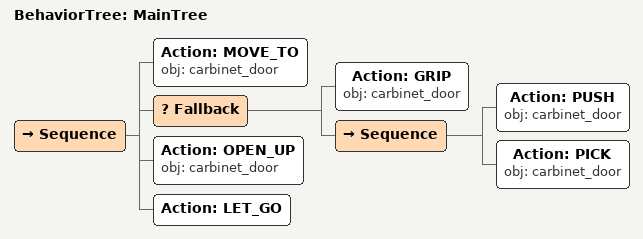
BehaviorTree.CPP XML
<root main_tree_to_execute="MainTree">
  <BehaviorTree ID="MainTree">
    <Sequence>
      <!-- Move to carbinet_door -->
      <Action ID="MOVE_TO" obj="carbinet_door" />
      <!-- Fallback: if GRASP carbinet_door fails, try PUSH, FLIP to reposition -->
      <Fallback>
        <!-- Grasp carbinet_door -->
        <Action ID="GRIP" obj="carbinet_door" />
        <Sequence>
          <!-- Push carbinet_door forward toward front edge of table -->
          <Action ID="PUSH" obj="carbinet_door" />
          <!-- Grasp carbinet_door -->
          <Action ID="PICK" obj="carbinet_door" />
        </Sequence>
      </Fallback>
      <!-- Grip carbinet_door -->
      <Action ID="OPEN_UP" obj="carbinet_door" />
      <!-- Release -->
      <Action ID="LET_GO" />
    </Sequence>
  </BehaviorTree>
</root>
